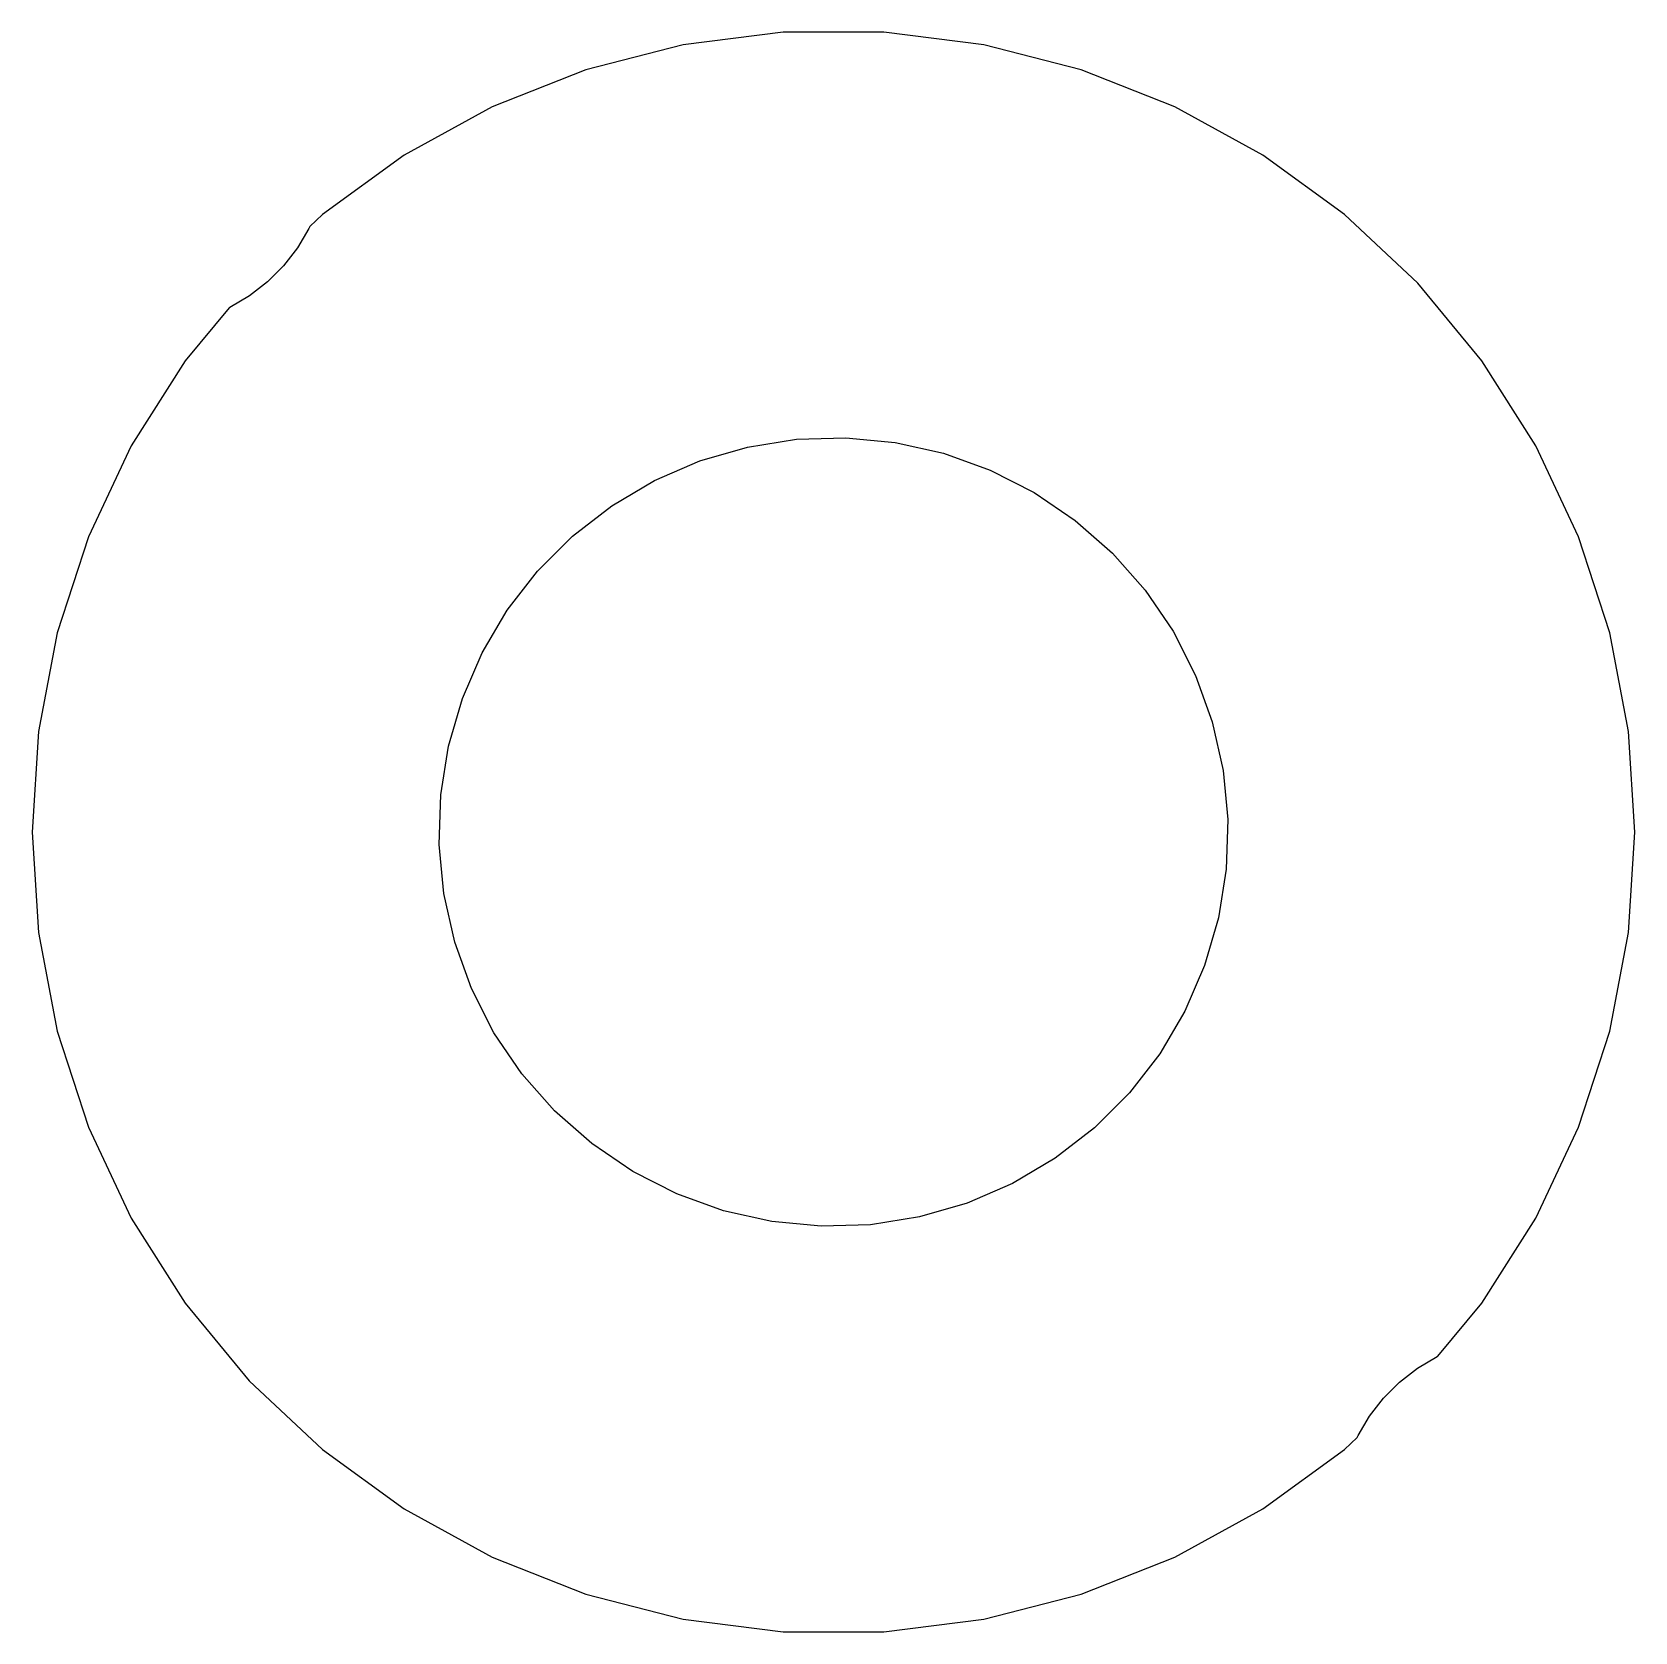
# Model space of a CAD drawing. Header units: metres. Extents: x -6 to 6, y 104 to 225.
# Drawn here: x -6.1 to 6.1, y 103.92 to 116.08 of the extents above.
import ezdxf

# ---------------------------------------------------------------- set-up
doc = ezdxf.new("R2010")
doc.units = ezdxf.units.M

msp = doc.modelspace()

# ---------------------------------------------------------------- linework, layer by layer
for p, q in [((-0.382736, 116.084), (-1.14218, 115.988)), ((0.382736, 116.084), (-0.382736, 116.084)), ((1.14218, 115.988), (0.382736, 116.084)), ((-1.14218, 115.988), (-1.88362, 115.797)), ((1.88362, 115.797), (1.14218, 115.988)), ((-1.88362, 115.797), (-2.59535, 115.515)), ((2.59535, 115.515), (1.88362, 115.797)), ((-2.59535, 115.515), (-3.26614, 115.147)), ((3.26614, 115.147), (2.59535, 115.515)), ((-3.26614, 115.147), (-3.88544, 114.697)), ((3.88544, 114.697), (3.26614, 115.147)), ((-3.9839, 114.604), (-3.98978, 114.591)), ((-3.88544, 114.697), (-3.9839, 114.604)), ((4.44345, 114.173), (3.88544, 114.697)), ((-3.98978, 114.591), (-4.07767, 114.442)), ((-4.07767, 114.442), (-4.1835, 114.306)), ((-4.1835, 114.306), (-4.3056, 114.184)), ((-4.3056, 114.184), (-4.44205, 114.078)), ((4.9314, 113.583), (4.44345, 114.173)), ((-4.59705, 113.987), (-4.9314, 113.583)), ((-4.59067, 113.99), (-4.59705, 113.987)), ((-4.44205, 114.078), (-4.59067, 113.99)), ((-4.9314, 113.583), (-5.34155, 112.937)), ((5.34155, 112.937), (4.9314, 113.583)), ((-5.34155, 112.937), (-5.66748, 112.244)), ((-1.0162, 112.823), (-0.654419, 112.928)), ((-0.654419, 112.928), (-0.282318, 112.987)), ((-0.282318, 112.987), (0.094223, 112.999)), ((0.094223, 112.999), (0.469299, 112.963)), ((0.469299, 112.963), (0.83696, 112.881)), ((5.66748, 112.244), (5.34155, 112.937)), ((-1.36197, 112.673), (-1.0162, 112.823)), ((0.83696, 112.881), (1.19144, 112.753)), ((-1.68625, 112.481), (-1.36197, 112.673)), ((1.19144, 112.753), (1.52711, 112.582)), ((1.52711, 112.582), (1.83871, 112.37)), ((-1.98393, 112.25), (-1.68625, 112.481)), ((1.83871, 112.37), (2.12131, 112.121)), ((-5.66748, 112.244), (-5.90404, 111.516)), ((-2.25032, 111.984), (-1.98393, 112.25)), ((5.90404, 111.516), (5.66748, 112.244)), ((2.12131, 112.121), (2.37045, 111.839)), ((-2.48123, 111.686), (-2.25032, 111.984)), ((2.37045, 111.839), (2.58221, 111.527)), ((-2.673, 111.362), (-2.48123, 111.686)), ((-5.90404, 111.516), (-6.04747, 110.764)), ((2.58221, 111.527), (2.75325, 111.191)), ((6.04747, 110.764), (5.90404, 111.516)), ((-2.82263, 111.016), (-2.673, 111.362)), ((2.75325, 111.191), (2.88087, 110.837)), ((-2.92773, 110.654), (-2.82263, 111.016)), ((2.88087, 110.837), (2.96306, 110.469)), ((-6.04747, 110.764), (-6.09554, 110)), ((6.09554, 110), (6.04747, 110.764)), ((-2.98668, 110.282), (-2.92773, 110.654)), ((2.96306, 110.469), (2.9985, 110.094)), ((-2.9985, 109.906), (-2.98668, 110.282)), ((2.9985, 110.094), (2.98668, 109.718)), ((-6.09554, 110), (-6.04747, 109.236)), ((6.04747, 109.236), (6.09554, 110)), ((-2.96306, 109.531), (-2.9985, 109.906)), ((2.98668, 109.718), (2.92773, 109.346)), ((-2.88087, 109.163), (-2.96306, 109.531)), ((-6.04747, 109.236), (-5.90404, 108.484)), ((2.92773, 109.346), (2.82263, 108.984)), ((5.90404, 108.484), (6.04747, 109.236)), ((-2.75325, 108.809), (-2.88087, 109.163)), ((2.82263, 108.984), (2.673, 108.638)), ((-2.58221, 108.473), (-2.75325, 108.809)), ((2.673, 108.638), (2.48123, 108.314)), ((-5.90404, 108.484), (-5.66748, 107.756)), ((-2.37045, 108.161), (-2.58221, 108.473)), ((5.66748, 107.756), (5.90404, 108.484)), ((2.48123, 108.314), (2.25032, 108.016)), ((-2.12131, 107.879), (-2.37045, 108.161)), ((2.25032, 108.016), (1.98393, 107.75)), ((-1.83871, 107.63), (-2.12131, 107.879)), ((-5.66748, 107.756), (-5.34155, 107.063)), ((1.98393, 107.75), (1.68625, 107.519)), ((5.34155, 107.063), (5.66748, 107.756)), ((-1.52711, 107.418), (-1.83871, 107.63)), ((-1.19144, 107.247), (-1.52711, 107.418)), ((1.68625, 107.519), (1.36197, 107.327)), ((1.36197, 107.327), (1.0162, 107.177)), ((-0.83696, 107.119), (-1.19144, 107.247)), ((1.0162, 107.177), (0.654419, 107.072)), ((-5.34155, 107.063), (-4.9314, 106.417)), ((-0.469299, 107.037), (-0.83696, 107.119)), ((0.654419, 107.072), (0.282318, 107.013)), ((4.9314, 106.417), (5.34155, 107.063)), ((-0.094223, 107.001), (-0.469299, 107.037)), ((0.282318, 107.013), (-0.094223, 107.001)), ((-4.9314, 106.417), (-4.44345, 105.827)), ((4.59705, 106.013), (4.9314, 106.417)), ((4.44205, 105.922), (4.59067, 106.01)), ((4.59067, 106.01), (4.59705, 106.013)), ((-4.44345, 105.827), (-3.88544, 105.303)), ((4.3056, 105.816), (4.44205, 105.922)), ((4.1835, 105.694), (4.3056, 105.816)), ((4.07767, 105.558), (4.1835, 105.694)), ((3.98978, 105.409), (4.07767, 105.558)), ((3.88544, 105.303), (3.9839, 105.396)), ((3.9839, 105.396), (3.98978, 105.409)), ((-3.88544, 105.303), (-3.26614, 104.853)), ((3.26614, 104.853), (3.88544, 105.303)), ((-3.26614, 104.853), (-2.59535, 104.485)), ((2.59535, 104.485), (3.26614, 104.853)), ((-2.59535, 104.485), (-1.88362, 104.203)), ((1.88362, 104.203), (2.59535, 104.485)), ((-1.88362, 104.203), (-1.14218, 104.012)), ((1.14218, 104.012), (1.88362, 104.203)), ((-1.14218, 104.012), (-0.382736, 103.916)), ((0.382736, 103.916), (1.14218, 104.012)), ((-0.382736, 103.916), (0.382736, 103.916))]:
    msp.add_line(p, q)

doc.saveas('drawing.dxf')
